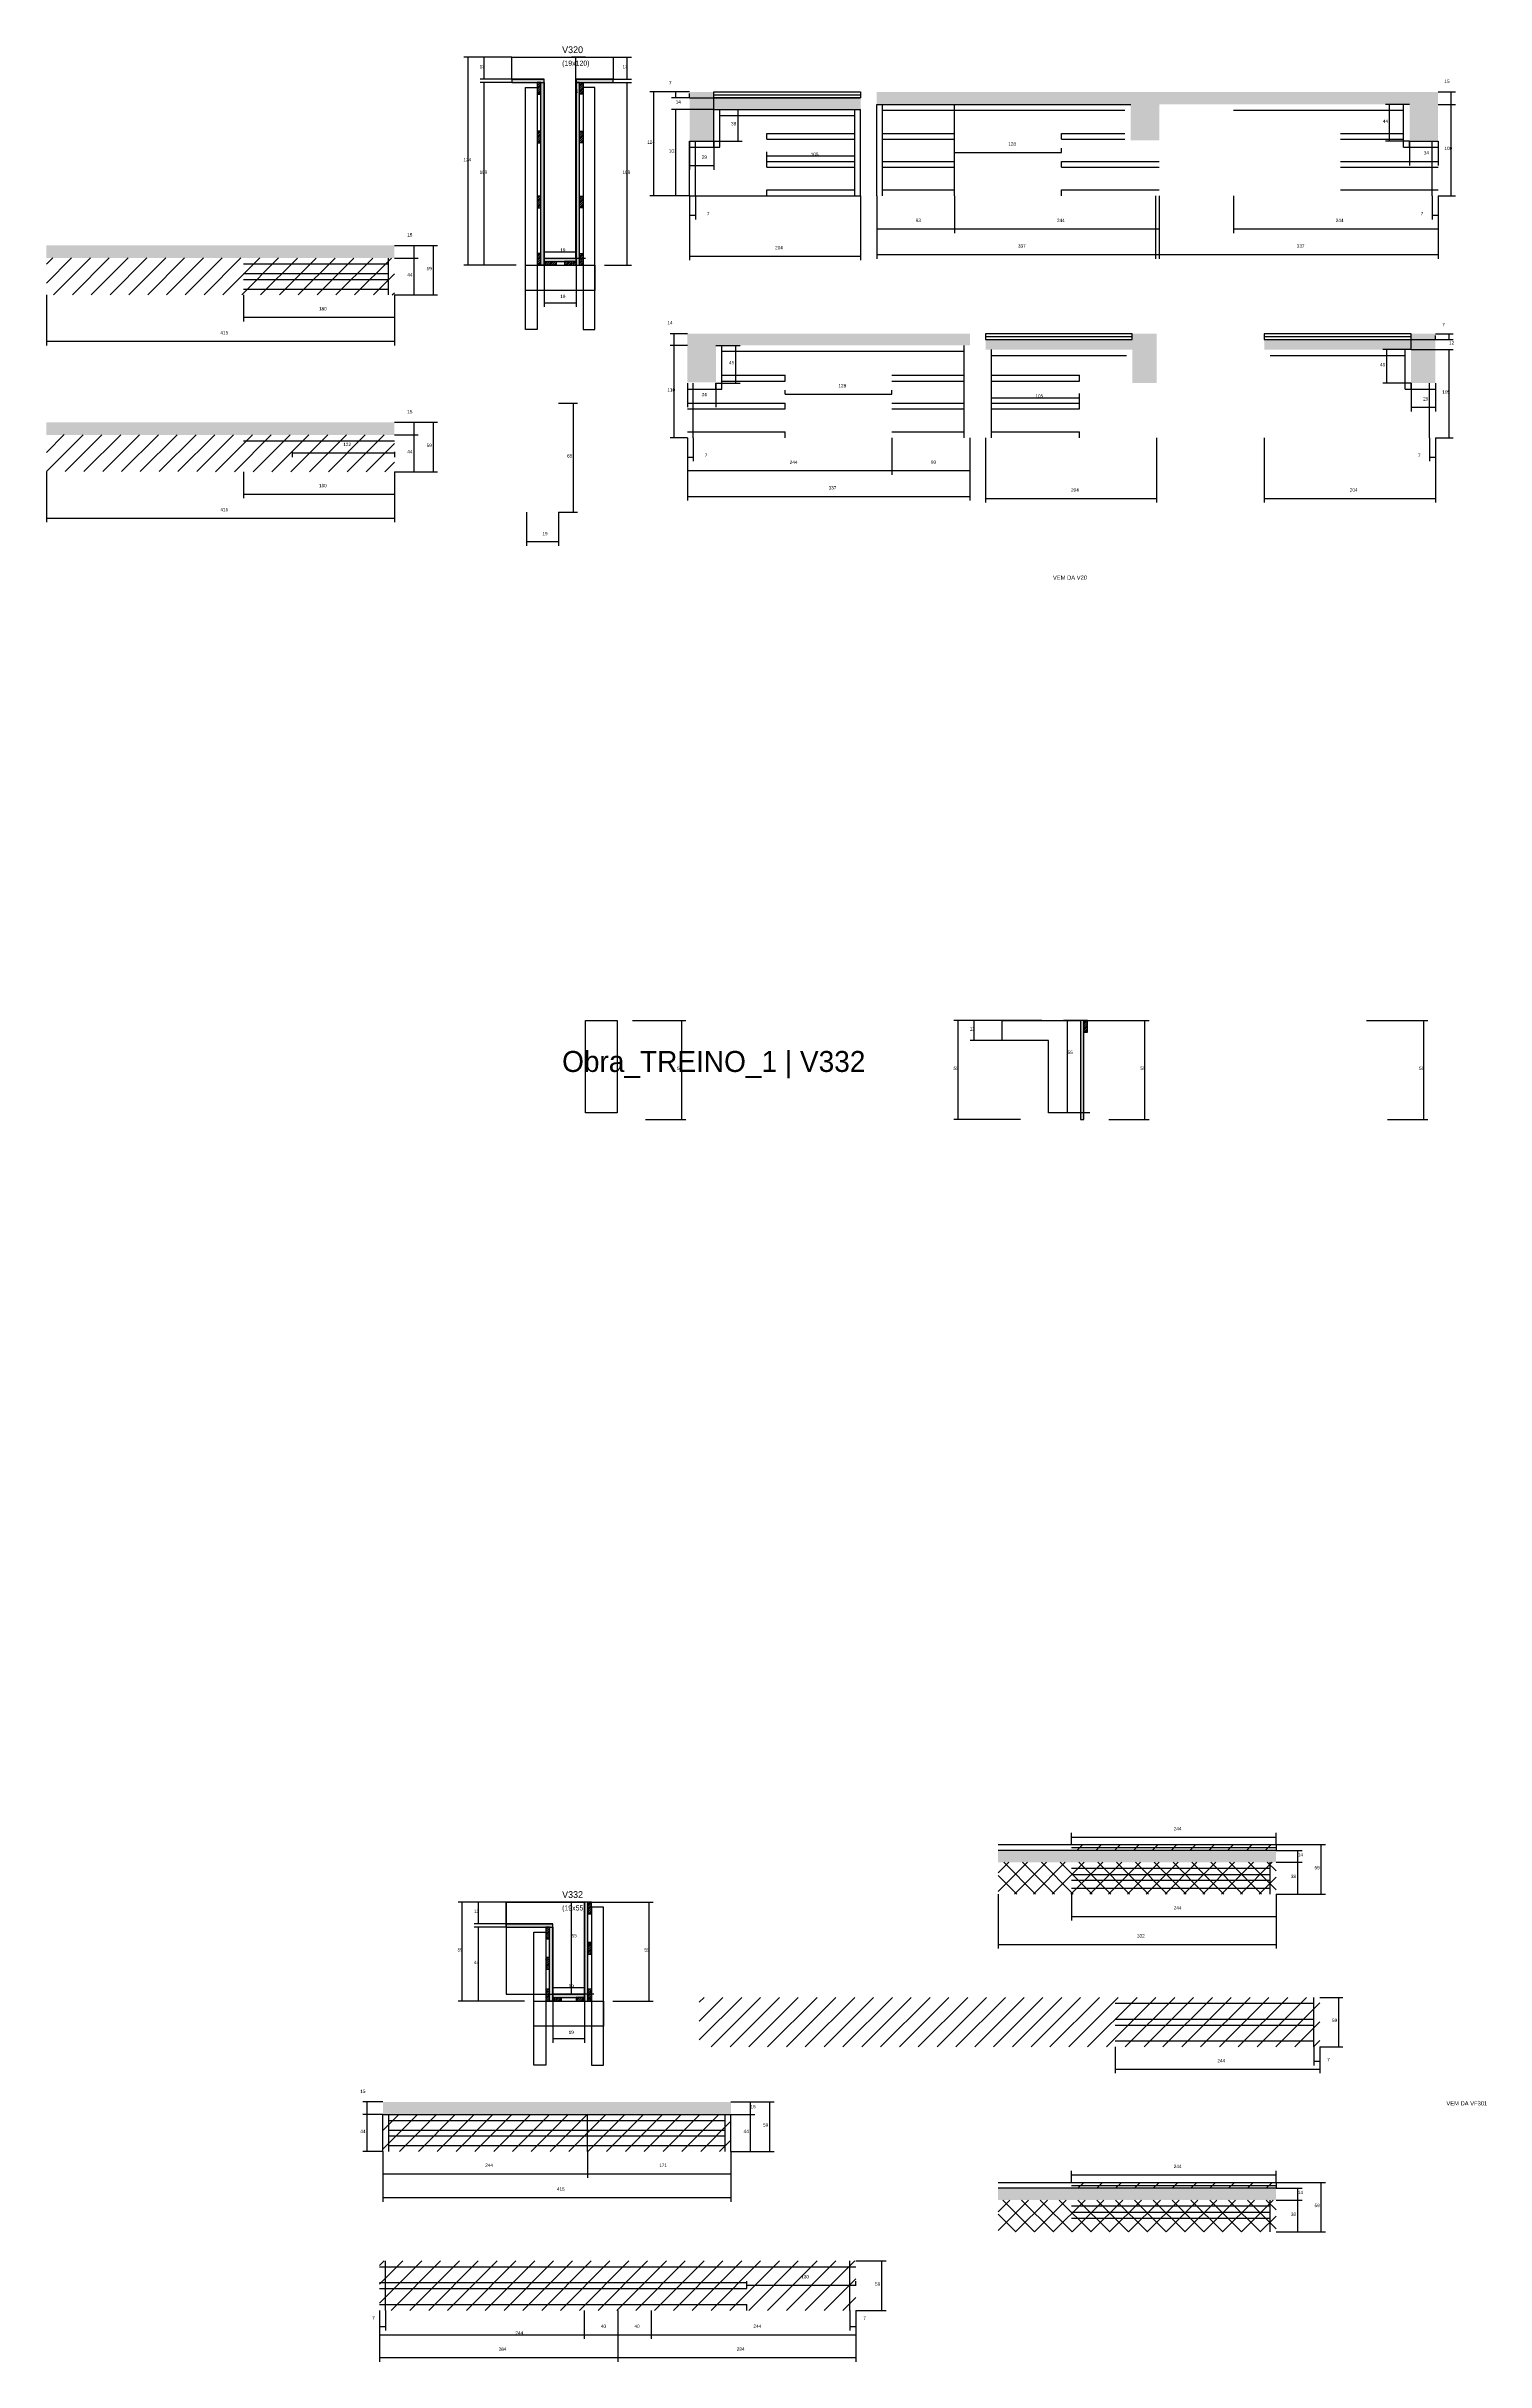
# Model space of a CAD drawing. Header units: metres. Extents: x -65046 to 21926, y -45195 to 1016.
# Drawn here: x 13785 to 15502, y -4948 to -2187 of the extents above; entities that cross this region are included whole.
import ezdxf

# ---------------------------------------------------------------- set-up
doc = ezdxf.new("R2010")
doc.units = ezdxf.units.M
for name, color, linetype in [('CONCRETO', 251, 'Continuous'), ('COTA', 241, 'Continuous'), ('Hachura', 253, 'Continuous'), ('LABEL_ID', 3, 'Continuous'), ('Madeira', 126, 'Continuous'), ('Painéis', 200, 'Continuous'), ('REAPROVEITAMENTO', 251, 'Continuous'), ('SARR_2.2x7', 40, 'Continuous'), ('SARR_3.5x7', 81, 'Continuous'), ('Texto Seção', 7, 'Continuous')]:
    doc.layers.add(name, color=color, linetype=linetype)

msp = doc.modelspace()

# ---------------------------------------------------------------- hatches: boundary and pattern name
at = {"layer": 'COTA'}
h = msp.add_hatch(dxfattribs=at)
h.set_pattern_fill('AR-CONC', scale=0.03)
h.paths.add_polyline_path([(14581, -2300.2), (14581, -2262.2), (14581, -2262.2), (14755.9, -2262.2), (14755.9, -2262.2), (14755.9, -2248.2), (14755.9, -2248.2), (14581, -2248.2), (14581, -2248.2), (14581, -2241.2), (14581, -2241.2), (14552, -2241.2), (14552, -2241.2), (14552, -2300.2), (14552, -2300.2), (14581, -2300.2)])
h = msp.add_hatch(dxfattribs=at)
h.set_pattern_fill('AR-CONC', scale=0.03)
h.paths.add_polyline_path([(14775.2, -2256.2), (15078.2, -2256.2), (15078.2, -2256.2), (15078.2, -2299.2), (15078.2, -2299.2), (15112.2, -2299.2), (15112.2, -2299.2), (15112.1, -2241.2), (15112.1, -2241.2), (14775.2, -2241.2), (14775.2, -2241.2), (14775.2, -2256.2)])
h = msp.add_hatch(dxfattribs=at)
h.set_pattern_fill('AR-CONC', scale=0.03)
h.paths.add_polyline_path([(15107.7, -2256.2), (15410.7, -2256.2), (15410.7, -2256.2), (15410.7, -2299.2), (15410.7, -2299.2), (15444.7, -2299.2), (15444.7, -2299.2), (15444.6, -2241.2), (15444.6, -2241.2), (15107.7, -2241.2), (15107.7, -2241.2), (15107.7, -2256.2)])
h = msp.add_hatch(dxfattribs=at)
h.set_pattern_fill('AR-CONC', scale=0.03)
h.paths.add_polyline_path([(14200, -2439.4), (14200, -2424.4), (14200, -2424.4), (13784.8, -2424.4), (13784.8, -2424.4), (13785, -2439.4), (13785, -2439.4), (14200, -2439.4)])
h = msp.add_hatch(dxfattribs=at)
h.set_pattern_fill('AR-CONC', scale=0.03)
h.paths.add_polyline_path([(14886.4, -2543.6), (14583.4, -2543.6), (14583.4, -2543.6), (14583.4, -2587.6), (14583.4, -2587.6), (14549.4, -2587.6), (14549.4, -2587.6), (14549.5, -2529.6), (14549.5, -2529.6), (14886.4, -2529.6), (14886.4, -2529.6), (14886.4, -2543.6)])
h = msp.add_hatch(dxfattribs=at)
h.set_pattern_fill('AR-CONC', scale=0.03)
h.paths.add_polyline_path([(15080, -2588.6), (15080, -2548.6), (15080, -2548.6), (14905, -2548.6), (14905, -2548.6), (14905, -2536.6), (14905, -2536.6), (15080, -2536.6), (15080, -2536.6), (15080, -2529.6), (15080, -2529.6), (15109, -2529.6), (15109, -2529.6), (15109, -2588.6), (15109, -2588.6), (15080, -2588.6)])
h = msp.add_hatch(dxfattribs=at)
h.set_pattern_fill('AR-CONC', scale=0.03)
h.paths.add_polyline_path([(15412.5, -2588.6), (15412.5, -2548.6), (15412.5, -2548.6), (15237.5, -2548.6), (15237.5, -2548.6), (15237.5, -2536.6), (15237.5, -2536.6), (15412.5, -2536.6), (15412.5, -2536.6), (15412.5, -2529.6), (15412.5, -2529.6), (15441.5, -2529.6), (15441.5, -2529.6), (15441.5, -2588.6), (15441.5, -2588.6), (15412.5, -2588.6)])
h = msp.add_hatch(dxfattribs=at)
h.set_pattern_fill('AR-CONC', scale=0.03)
h.paths.add_polyline_path([(14200, -2650.3), (14200, -2635.3), (14200, -2635.3), (13784.8, -2635.3), (13784.8, -2635.3), (13785, -2650.3), (13785, -2650.3), (14200, -2650.3)])
h = msp.add_hatch(dxfattribs=at)
h.set_pattern_fill('AR-CONC', scale=0.03)
h.paths.add_polyline_path([(14920, -4352.4), (14920, -4338.4), (14920, -4338.4), (15251.5, -4338.4), (15251.5, -4338.4), (15251.5, -4352.4), (15251.5, -4352.4), (14920, -4352.4)])
h = msp.add_hatch(dxfattribs=at)
h.set_pattern_fill('AR-CONC', scale=0.03)
h.paths.add_polyline_path([(14601.3, -4638.3), (14186.2, -4638.3), (14186.2, -4638.3), (14186.4, -4653.3), (14186.4, -4653.3), (14601.3, -4653.3), (14601.3, -4653.3), (14601.3, -4638.3)])
h = msp.add_hatch(dxfattribs=at)
h.set_pattern_fill('AR-CONC', scale=0.03)
h.paths.add_polyline_path([(14920, -4755.3), (14920, -4741.3), (14920, -4741.3), (15251.5, -4741.3), (15251.5, -4741.3), (15251.5, -4755.3), (15251.5, -4755.3), (14920, -4755.3)])
at = {"layer": 'Hachura'}
h = msp.add_hatch(color=8, dxfattribs=at)
h.dxf.hatch_style = 1
h.paths.add_polyline_path([(14378.8, -2230), (14378.8, -2226), (14378.8, -2226), (14340.2, -2226), (14340.2, -2226), (14340.2, -2230), (14340.2, -2230), (14378.8, -2230)])
h = msp.add_hatch(dxfattribs=at)
h.set_pattern_fill('ANSI31', scale=0.5)
h.paths.add_polyline_path([(14370.4, -2244), (14374.8, -2244), (14374.8, -2244), (14374.8, -2230), (14374.8, -2230), (14370.4, -2230), (14370.4, -2230), (14370.4, -2244)])
h = msp.add_hatch(color=8, dxfattribs=at)
h.dxf.hatch_style = 1
h.paths.add_polyline_path([(14374.8, -2230), (14378.8, -2230), (14378.8, -2230), (14378.8, -2448), (14378.8, -2448), (14374.8, -2448), (14374.8, -2448), (14374.8, -2230)])
h = msp.add_hatch(color=8, dxfattribs=at)
h.dxf.hatch_style = 1
h.paths.add_polyline_path([(14460.8, -2230), (14460.8, -2226), (14460.8, -2226), (14416.8, -2226), (14416.8, -2226), (14416.8, -2230), (14416.8, -2230), (14460.8, -2230)])
h = msp.add_hatch(color=8, dxfattribs=at)
h.dxf.hatch_style = 1
h.paths.add_polyline_path([(14420.8, -2228), (14416.8, -2228), (14416.8, -2228), (14416.8, -2448), (14416.8, -2448), (14420.8, -2448), (14420.8, -2448), (14420.8, -2228)])
h = msp.add_hatch(dxfattribs=at)
h.set_pattern_fill('ANSI31', scale=0.5)
h.paths.add_polyline_path([(14425.2, -2244), (14420.8, -2244), (14420.8, -2244), (14420.8, -2230), (14420.8, -2230), (14425.2, -2230), (14425.2, -2230), (14425.2, -2244)])
h = msp.add_hatch(dxfattribs=at)
h.set_pattern_fill('ANSI31', scale=0.5)
h.paths.add_polyline_path([(14370.4, -2302), (14374.8, -2302), (14374.8, -2302), (14374.8, -2288), (14374.8, -2288), (14370.4, -2288), (14370.4, -2288), (14370.4, -2302)])
h = msp.add_hatch(dxfattribs=at)
h.set_pattern_fill('ANSI31', scale=0.5)
h.paths.add_polyline_path([(14425.2, -2302), (14420.8, -2302), (14420.8, -2302), (14420.8, -2288), (14420.8, -2288), (14425.2, -2288), (14425.2, -2288), (14425.2, -2302)])
h = msp.add_hatch(dxfattribs=at)
h.set_pattern_fill('ANSI31', scale=0.5)
h.paths.add_polyline_path([(14370.4, -2379.7), (14374.8, -2379.7), (14374.8, -2379.7), (14374.8, -2365.7), (14374.8, -2365.7), (14370.4, -2365.7), (14370.4, -2365.7), (14370.4, -2379.7)])
h = msp.add_hatch(dxfattribs=at)
h.set_pattern_fill('ANSI31', scale=0.5)
h.paths.add_polyline_path([(14425.2, -2379.7), (14420.8, -2379.7), (14420.8, -2379.7), (14420.8, -2365.7), (14420.8, -2365.7), (14425.2, -2365.7), (14425.2, -2365.7), (14425.2, -2379.7)])
h = msp.add_hatch(dxfattribs=at)
h.set_pattern_fill('ANSI31', scale=0.5)
h.paths.add_polyline_path([(14370.4, -2448), (14374.8, -2448), (14374.8, -2448), (14374.8, -2434), (14374.8, -2434), (14370.4, -2434), (14370.4, -2434), (14370.4, -2448)])
h = msp.add_hatch(color=8, dxfattribs=at)
h.dxf.hatch_style = 1
h.paths.add_polyline_path([(14416.8, -2443.6), (14416.8, -2440), (14416.8, -2440), (14378.8, -2440), (14378.8, -2440), (14378.8, -2443.6), (14378.8, -2443.6), (14416.8, -2443.6)])
h = msp.add_hatch(dxfattribs=at)
h.set_pattern_fill('ANSI31', scale=0.5)
h.paths.add_polyline_path([(14378.8, -2448), (14378.8, -2443.6), (14378.8, -2443.6), (14392.8, -2443.6), (14392.8, -2443.6), (14392.8, -2448), (14392.8, -2448), (14378.8, -2448)])
h = msp.add_hatch(dxfattribs=at)
h.set_pattern_fill('ANSI31', scale=0.5)
h.paths.add_polyline_path([(14416.8, -2448), (14416.8, -2443.6), (14416.8, -2443.6), (14402.8, -2443.6), (14402.8, -2443.6), (14402.8, -2448), (14402.8, -2448), (14416.8, -2448)])
h = msp.add_hatch(dxfattribs=at)
h.set_pattern_fill('ANSI31', scale=0.5)
h.paths.add_polyline_path([(14425.2, -2448), (14420.8, -2448), (14420.8, -2448), (14420.8, -2434), (14420.8, -2434), (14425.2, -2434), (14425.2, -2434), (14425.2, -2448)])
h = msp.add_hatch(color=8, dxfattribs=at)
h.dxf.hatch_style = 1
h.paths.add_polyline_path([(15022.3, -3348.6), (15018.3, -3348.6), (15018.3, -3348.6), (15018.3, -3466.6), (15018.3, -3466.6), (15022.3, -3466.6), (15022.3, -3466.6), (15022.3, -3348.6)])
h = msp.add_hatch(dxfattribs=at)
h.set_pattern_fill('ANSI31', scale=0.5)
h.paths.add_polyline_path([(15022.3, -3362.6), (15026.7, -3362.6), (15026.7, -3362.6), (15026.7, -3348.6), (15026.7, -3348.6), (15022.3, -3348.6), (15022.3, -3348.6), (15022.3, -3362.6)])
h = msp.add_hatch(color=8, dxfattribs=at)
h.dxf.hatch_style = 1
h.paths.add_polyline_path([(14430.8, -4400), (14426.8, -4400), (14426.8, -4400), (14426.8, -4518), (14426.8, -4518), (14430.8, -4518), (14430.8, -4518), (14430.8, -4400)])
h = msp.add_hatch(dxfattribs=at)
h.set_pattern_fill('ANSI31', scale=0.5)
h.paths.add_polyline_path([(14430.8, -4414), (14435.2, -4414), (14435.2, -4414), (14435.2, -4400), (14435.2, -4400), (14430.8, -4400), (14430.8, -4400), (14430.8, -4414)])
h = msp.add_hatch(color=8, dxfattribs=at)
h.dxf.hatch_style = 1
h.paths.add_polyline_path([(14388.8, -4430), (14388.8, -4426), (14388.8, -4426), (14333.2, -4426), (14333.2, -4426), (14333.2, -4430), (14333.2, -4430), (14388.8, -4430)])
h = msp.add_hatch(dxfattribs=at)
h.set_pattern_fill('ANSI31', scale=0.5)
h.paths.add_polyline_path([(14380.4, -4444), (14384.8, -4444), (14384.8, -4444), (14384.8, -4430), (14384.8, -4430), (14380.4, -4430), (14380.4, -4430), (14380.4, -4444)])
h = msp.add_hatch(color=8, dxfattribs=at)
h.dxf.hatch_style = 1
h.paths.add_polyline_path([(14388.8, -4428), (14384.8, -4428), (14384.8, -4428), (14384.8, -4518), (14384.8, -4518), (14388.8, -4518), (14388.8, -4518), (14388.8, -4428)])
h = msp.add_hatch(dxfattribs=at)
h.set_pattern_fill('ANSI31', scale=0.5)
h.paths.add_polyline_path([(14380.4, -4480), (14384.8, -4480), (14384.8, -4480), (14384.8, -4466), (14384.8, -4466), (14380.4, -4466), (14380.4, -4466), (14380.4, -4480)])
h = msp.add_hatch(dxfattribs=at)
h.set_pattern_fill('ANSI31', scale=0.5)
h.paths.add_polyline_path([(14430.8, -4462.1), (14435.2, -4462.1), (14435.2, -4462.1), (14435.2, -4448.1), (14435.2, -4448.1), (14430.8, -4448.1), (14430.8, -4448.1), (14430.8, -4462.1)])
h = msp.add_hatch(dxfattribs=at)
h.set_pattern_fill('ANSI31', scale=0.5)
h.paths.add_polyline_path([(14380.4, -4518), (14384.8, -4518), (14384.8, -4518), (14384.8, -4504), (14384.8, -4504), (14380.4, -4504), (14380.4, -4504), (14380.4, -4518)])
h = msp.add_hatch(color=8, dxfattribs=at)
h.dxf.hatch_style = 1
h.paths.add_polyline_path([(14426.8, -4513.6), (14426.8, -4510), (14426.8, -4510), (14388.8, -4510), (14388.8, -4510), (14388.8, -4513.6), (14388.8, -4513.6), (14426.8, -4513.6)])
h = msp.add_hatch(dxfattribs=at)
h.set_pattern_fill('ANSI31', scale=0.5)
h.paths.add_polyline_path([(14388.8, -4518), (14388.8, -4513.6), (14388.8, -4513.6), (14398.8, -4513.6), (14398.8, -4513.6), (14398.8, -4518), (14398.8, -4518), (14388.8, -4518)])
h = msp.add_hatch(dxfattribs=at)
h.set_pattern_fill('ANSI31', scale=0.5)
h.paths.add_polyline_path([(14426.8, -4518), (14426.8, -4513.6), (14426.8, -4513.6), (14416.8, -4513.6), (14416.8, -4513.6), (14416.8, -4518), (14416.8, -4518), (14426.8, -4518)])
h = msp.add_hatch(dxfattribs=at)
h.set_pattern_fill('ANSI31', scale=0.5)
h.paths.add_polyline_path([(14430.8, -4518), (14435.2, -4518), (14435.2, -4518), (14435.2, -4504), (14435.2, -4504), (14430.8, -4504), (14430.8, -4504), (14430.8, -4518)])
at = {"layer": 'REAPROVEITAMENTO'}
h = msp.add_hatch(dxfattribs=at)
h.set_pattern_fill('ANSI31', scale=5)
h.paths.add_polyline_path([(14200, -2483.4), (14200, -2439.4), (14200, -2439.4), (13785, -2439.2), (13785, -2439.2), (13785, -2483.2), (13785, -2483.2), (14200, -2483.4)])
h = msp.add_hatch(dxfattribs=at)
h.set_pattern_fill('ANSI31', scale=5)
h.paths.add_polyline_path([(14200, -2694.3), (14200, -2650.3), (14200, -2650.3), (13785, -2650), (13785, -2650), (13785, -2694), (13785, -2694), (14200, -2694.3)])
h = msp.add_hatch(dxfattribs=at)
h.set_pattern_fill('ANSI31', scale=5)
h.paths.add_polyline_path([(15251.5, -4331.4), (15251.5, -4338.4), (15251.5, -4338.4), (15007.5, -4338.4), (15007.5, -4338.4), (15007.5, -4331.4), (15007.5, -4331.4), (15251.5, -4331.4)])
h = msp.add_hatch(dxfattribs=at)
h.set_pattern_fill('ANSI37', scale=5)
h.paths.add_polyline_path([(14920, -4390.4), (14920, -4352.4), (14920, -4352.4), (15251.5, -4352.4), (15251.5, -4352.4), (15251.5, -4390.4), (15251.5, -4390.4), (14920, -4390.4)])
h = msp.add_hatch(dxfattribs=at)
h.set_pattern_fill('ANSI31', scale=5)
h.paths.add_polyline_path([(15303.6, -4572.6), (15303.6, -4513.6), (15303.6, -4513.6), (14563.6, -4513.6), (14563.6, -4513.6), (14563.6, -4572.6), (14563.6, -4572.6), (15303.6, -4572.6)])
h = msp.add_hatch(dxfattribs=at)
h.set_pattern_fill('ANSI31', scale=5)
h.paths.add_polyline_path([(14601.3, -4697.3), (14601.3, -4653.3), (14601.3, -4653.3), (14186.3, -4653.3), (14186.3, -4653.3), (14186.3, -4697.3), (14186.3, -4697.3), (14601.3, -4697.3)])
h = msp.add_hatch(dxfattribs=at)
h.set_pattern_fill('ANSI31', scale=5)
h.paths.add_polyline_path([(15251.5, -4734.3), (15251.5, -4741.3), (15251.5, -4741.3), (15007.5, -4741.3), (15007.5, -4741.3), (15007.5, -4734.3), (15007.5, -4734.3), (15251.5, -4734.3)])
h = msp.add_hatch(dxfattribs=at)
h.set_pattern_fill('ANSI37', scale=5)
h.paths.add_polyline_path([(14920, -4793.3), (14920, -4755.3), (14920, -4755.3), (15251.5, -4755.3), (15251.5, -4755.3), (15251.5, -4793.3), (15251.5, -4793.3), (14920, -4793.3)])
h = msp.add_hatch(dxfattribs=at)
h.set_pattern_fill('ANSI31', scale=5)
h.paths.add_polyline_path([(14750.3, -4887), (14750.3, -4828), (14750.3, -4828), (14182.3, -4828), (14182.3, -4828), (14182.3, -4887), (14182.3, -4887), (14750.3, -4887)])

# ---------------------------------------------------------------- linework, layer by layer
at = {"layer": 'CONCRETO'}
for points in [[(14340.2, -2226), (14340.2, -2200), (14460.8, -2200), (14460.8, -2226), (14416.8, -2226), (14416.8, -2440), (14378.8, -2440), (14378.8, -2226)], [(14427.8, -3348.6), (14427.8, -3348.6), (14465.8, -3348.6), (14465.8, -3376.6), (14465.8, -3376.6), (14465.8, -3458.6), (14427.8, -3458.6), (14427.8, -3348.6)], [(14924.7, -3372.6), (14924.7, -3348.6), (14980.3, -3348.6), (14980.3, -3348.6), (15018.3, -3348.6), (15018.3, -3458.6), (14980.3, -3458.6), (14980.3, -3372.6)], [(14333.2, -4426), (14333.2, -4400), (14388.8, -4400), (14388.8, -4400), (14426.8, -4400), (14426.8, -4510), (14388.8, -4510), (14388.8, -4426)], [(14333.2, -4510), (14426.8, -4510), (14426.8, -4400), (14333.2, -4400)]]:
    msp.add_lwpolyline(points, close=True, dxfattribs=at)
at = {"layer": 'COTA'}
for p, q in [((14340.2, -2200), (14282.8, -2200)), ((14287.8, -2448), (14287.8, -2200)), ((14340.2, -2200), (14302.1, -2200)), ((14307.1, -2226), (14307.1, -2200)), ((14427.8, -2200), (14411.3, -2200)), ((14416.3, -2440), (14416.3, -2200)), ((14460.8, -2200), (14482.6, -2200)), ((14477.6, -2226), (14477.6, -2200)), ((14340.2, -2226), (14302.1, -2226)), ((14340.2, -2230), (14302.1, -2230)), ((14307.1, -2448), (14307.1, -2230)), ((14460.8, -2226), (14482.6, -2226)), ((14460.8, -2230), (14482.6, -2230)), ((14477.6, -2448), (14477.6, -2230)), ((14552, -2241.2), (14530.5, -2241.2)), ((14552, -2248.2), (14530.5, -2248.2)), ((14581, -2262.2), (14530.5, -2262.2)), ((14535.5, -2248.2), (14535.5, -2241.2)), ((14535.5, -2365.2), (14535.5, -2262.2)), ((14552, -2248.2), (14552, -2243.2)), ((14552, -2248.2), (14581, -2248.2)), ((14581, -2262.2), (14581, -2243.2)), ((15444.7, -2241.2), (15465.5, -2241.2)), ((15444.7, -2256.2), (15465.5, -2256.2)), ((15444.7, -2256.2), (15465.5, -2256.2)), ((15460.5, -2256.2), (15460.5, -2241.2)), ((15460.5, -2365.2), (15460.5, -2256.2)), ((14552, -2365.2), (14530.5, -2365.2)), ((14552, -2365.2), (14552, -2442.1)), ((14552, -2365.2), (14552, -2393.4)), ((14559, -2365.2), (14559, -2393.4)), ((14755.9, -2365.2), (14755.9, -2442.1)), ((14775.2, -2365.2), (14775.2, -2409.6)), ((14775.2, -2365.2), (14775.2, -2440.3)), ((14868.2, -2365.2), (14868.2, -2409.6)), ((14868.2, -2365.2), (14868.2, -2409.6)), ((15107.7, -2365.2), (15107.7, -2440.3)), ((15112.2, -2365.2), (15112.2, -2409.6)), ((15112.2, -2365.2), (15112.2, -2440.3)), ((15200.7, -2365.2), (15200.7, -2409.6)), ((15437.7, -2365.2), (15437.7, -2393.4)), ((15444.7, -2365.2), (15444.7, -2409.6)), ((15444.7, -2365.2), (15444.7, -2440.3)), ((15444.7, -2365.2), (15465.5, -2365.2)), ((15444.7, -2365.2), (15444.7, -2393.4)), ((14552, -2388.4), (14559, -2388.4)), ((15437.7, -2388.4), (15444.7, -2388.4)), ((14200, -2424.4), (14228.4, -2424.4)), ((14200, -2424.4), (14251.5, -2424.4)), ((14223.4, -2439.4), (14223.4, -2424.4)), ((14246.5, -2483.4), (14246.5, -2424.4)), ((14378.8, -2448), (14378.8, -2427)), ((14416.8, -2448), (14416.8, -2427)), ((14775.2, -2404.6), (14868.2, -2404.6)), ((14868.2, -2404.6), (15112.2, -2404.6)), ((15200.7, -2404.6), (15444.7, -2404.6)), ((14200, -2439.4), (14228.4, -2439.4)), ((14200, -2439.4), (14228.4, -2439.4)), ((14223.4, -2483.4), (14223.4, -2439.4)), ((14345.2, -2448), (14282.8, -2448)), ((14345.2, -2448), (14302.1, -2448)), ((14378.8, -2432), (14416.8, -2432)), ((14378.8, -2448), (14378.8, -2497.7)), ((14427.8, -2440), (14411.3, -2440)), ((14416.8, -2448), (14416.8, -2497.7)), ((14450.4, -2448), (14482.6, -2448)), ((14552, -2437.1), (14755.9, -2437.1)), ((14775.2, -2435.3), (15112.2, -2435.3)), ((15107.7, -2435.3), (15444.7, -2435.3)), ((13785, -2483.4), (13785, -2543.5)), ((14020, -2483.4), (14020, -2515)), ((14200, -2483.4), (14200, -2515)), ((14200, -2483.4), (14200, -2543.5)), ((14200, -2483.4), (14228.4, -2483.4)), ((14200, -2483.4), (14251.5, -2483.4)), ((14020, -2510), (14200, -2510)), ((14378.8, -2492.7), (14416.8, -2492.7)), ((13785, -2538.5), (14200, -2538.5)), ((14549.4, -2529.6), (14528.7, -2529.6)), ((14533.7, -2543.6), (14533.7, -2529.6)), ((15412.5, -2548.6), (15412.5, -2531.6)), ((15412.5, -2536.6), (15441.5, -2536.6)), ((15441.5, -2529.6), (15462.9, -2529.6)), ((15441.5, -2536.6), (15441.5, -2531.6)), ((15441.5, -2536.6), (15462.9, -2536.6)), ((15457.9, -2536.6), (15457.9, -2529.6)), ((14549.4, -2543.6), (14528.7, -2543.6)), ((14549.4, -2543.6), (14528.7, -2543.6)), ((14533.7, -2653.6), (14533.7, -2543.6)), ((15412.5, -2548.6), (15462.9, -2548.6)), ((15457.9, -2653.6), (15457.9, -2548.6)), ((14395.5, -2612.3), (14418.5, -2612.3)), ((14413.5, -2742.3), (14413.5, -2612.3)), ((14200, -2635.3), (14228.4, -2635.3)), ((14200, -2635.3), (14251.5, -2635.3)), ((14200, -2650.3), (14228.4, -2650.3)), ((14200, -2650.3), (14228.4, -2650.3)), ((14223.4, -2650.3), (14223.4, -2635.3)), ((14223.4, -2694.3), (14223.4, -2650.3)), ((14246.5, -2694.3), (14246.5, -2635.3)), ((14078, -2670.6), (14078, -2676.8)), ((14078, -2671.8), (14200, -2671.8)), ((14200, -2670.6), (14200, -2676.8)), ((14549.4, -2653.6), (14528.7, -2653.6)), ((14549.4, -2653.6), (14549.4, -2697.9)), ((14549.4, -2653.6), (14549.4, -2728.6)), ((14549.4, -2653.6), (14549.4, -2681.8)), ((14549.4, -2676.8), (14556.4, -2676.8)), ((14556.4, -2653.6), (14556.4, -2681.8)), ((14793.4, -2653.6), (14793.4, -2697.9)), ((14793.4, -2653.6), (14793.4, -2697.9)), ((14886.4, -2653.6), (14886.4, -2697.9)), ((14886.4, -2653.6), (14886.4, -2728.6)), ((14905, -2653.6), (14905, -2731)), ((15109, -2653.6), (15109, -2731)), ((15237.5, -2653.6), (15237.5, -2731)), ((15434.5, -2653.6), (15434.5, -2681.8)), ((15434.5, -2676.8), (15441.5, -2676.8)), ((15441.5, -2653.6), (15441.5, -2731)), ((15441.5, -2653.6), (15462.9, -2653.6)), ((15441.5, -2653.6), (15441.5, -2681.8)), ((13785, -2694.3), (13785, -2754.4)), ((14020, -2694.3), (14020, -2725.8)), ((14200, -2694.3), (14200, -2725.8)), ((14200, -2694.3), (14200, -2754.4)), ((14200, -2694.3), (14228.4, -2694.3)), ((14200, -2694.3), (14251.5, -2694.3)), ((14549.4, -2692.9), (14793.4, -2692.9)), ((14793.4, -2692.9), (14886.4, -2692.9)), ((14020, -2720.8), (14200, -2720.8)), ((14549.4, -2723.6), (14886.4, -2723.6)), ((14905, -2726), (15109, -2726)), ((15237.5, -2726), (15441.5, -2726)), ((13785, -2749.4), (14200, -2749.4)), ((14357.5, -2742.3), (14357.5, -2782.5)), ((14395.5, -2742.3), (14395.5, -2782.5)), ((14395.5, -2742.3), (14418.5, -2742.3)), ((14357.5, -2777.5), (14395.5, -2777.5)), ((14483.8, -3348.6), (14547.7, -3348.6)), ((14542.7, -3466.6), (14542.7, -3348.6)), ((14972.3, -3348.6), (14867.3, -3348.6)), ((14872.3, -3466.6), (14872.3, -3348.6)), ((14924.7, -3348.6), (14886.6, -3348.6)), ((14891.6, -3372.6), (14891.6, -3348.6)), ((15018.3, -3348.6), (14997.9, -3348.6)), ((15002.9, -3458.6), (15002.9, -3348.6)), ((15026.7, -3348.6), (15100.2, -3348.6)), ((15095.2, -3466.6), (15095.2, -3348.6)), ((15359.2, -3348.6), (15432.7, -3348.6)), ((15427.7, -3466.6), (15427.7, -3348.6)), ((14924.7, -3372.6), (14886.6, -3372.6)), ((14499.4, -3466.6), (14547.7, -3466.6)), ((14946.7, -3466.6), (14867.3, -3466.6)), ((15029.3, -3458.6), (14997.9, -3458.6)), ((15051.9, -3466.6), (15100.2, -3466.6)), ((15384.4, -3466.6), (15432.7, -3466.6)), ((15007.5, -4331.4), (15007.5, -4317.5)), ((15007.5, -4322.5), (15251.5, -4322.5)), ((15251.5, -4331.4), (15251.5, -4317.5)), ((14380.8, -4400), (14275.9, -4400)), ((14280.9, -4518), (14280.9, -4400)), ((14333.2, -4400), (14295.2, -4400)), ((14300.2, -4426), (14300.2, -4400)), ((14426.8, -4400), (14406.4, -4400)), ((14411.4, -4510), (14411.4, -4400)), ((14435.2, -4400), (14508.7, -4400)), ((14503.7, -4518), (14503.7, -4400)), ((14920, -4390.4), (14920, -4455.5)), ((15007.5, -4390.4), (15007.5, -4422)), ((15007.5, -4417), (15251.5, -4417)), ((15251.5, -4390.4), (15251.5, -4422)), ((15251.5, -4390.4), (15251.5, -4455.5)), ((14333.2, -4426), (14295.2, -4426)), ((14333.2, -4430), (14295.2, -4430)), ((14300.2, -4518), (14300.2, -4430)), ((14920, -4450.5), (15251.5, -4450.5)), ((14388.8, -4518), (14388.8, -4497)), ((14426.8, -4518), (14426.8, -4497)), ((14355.2, -4518), (14275.9, -4518)), ((14355.2, -4518), (14295.2, -4518)), ((14388.8, -4502), (14426.8, -4502)), ((14388.8, -4518), (14388.8, -4567.8)), ((14437.8, -4510), (14406.4, -4510)), ((14426.8, -4518), (14426.8, -4567.8)), ((14460.4, -4518), (14508.7, -4518)), ((15303.6, -4513.6), (15331.3, -4513.6)), ((15326.3, -4572.6), (15326.3, -4513.6)), ((14388.8, -4562.8), (14426.8, -4562.8)), ((15059.6, -4572.6), (15059.6, -4604.1)), ((15296.6, -4572.6), (15296.6, -4594.9)), ((15303.6, -4572.6), (15331.3, -4572.6)), ((15303.6, -4572.6), (15303.6, -4604.1)), ((15303.6, -4572.6), (15303.6, -4594.9)), ((15059.6, -4599.1), (15303.6, -4599.1)), ((15296.6, -4589.9), (15303.6, -4589.9)), ((14186.3, -4638.3), (14162.4, -4638.3)), ((14167.4, -4653.3), (14167.4, -4638.3)), ((14601.3, -4638.3), (14629.7, -4638.3)), ((14601.3, -4638.3), (14652.8, -4638.3)), ((14624.7, -4653.3), (14624.7, -4638.3)), ((14647.8, -4697.3), (14647.8, -4638.3)), ((14186.3, -4653.3), (14162.4, -4653.3)), ((14186.3, -4653.3), (14162.4, -4653.3)), ((14167.4, -4697.3), (14167.4, -4653.3)), ((14601.3, -4653.3), (14629.7, -4653.3)), ((14601.3, -4653.3), (14629.7, -4653.3)), ((14624.7, -4697.3), (14624.7, -4653.3)), ((14186.3, -4697.3), (14162.4, -4697.3)), ((14186.3, -4697.3), (14186.3, -4728.9)), ((14186.3, -4697.3), (14186.3, -4757.4)), ((14430.3, -4697.3), (14430.3, -4728.9)), ((14430.3, -4697.3), (14430.3, -4728.9)), ((14601.3, -4697.3), (14601.3, -4728.9)), ((14601.3, -4697.3), (14601.3, -4757.4)), ((14601.3, -4697.3), (14629.7, -4697.3)), ((14601.3, -4697.3), (14652.8, -4697.3)), ((15007.5, -4734.3), (15007.5, -4720.3)), ((15251.5, -4734.3), (15251.5, -4720.3)), ((14186.3, -4723.9), (14430.3, -4723.9)), ((14430.3, -4723.9), (14601.3, -4723.9)), ((15007.5, -4725.3), (15251.5, -4725.3)), ((14186.3, -4752.4), (14601.3, -4752.4)), ((14750.3, -4828), (14786.5, -4828)), ((14781.5, -4887), (14781.5, -4828)), ((14620.3, -4857.5), (14620.3, -4851.9)), ((14620.3, -4856.9), (14750.3, -4856.9)), ((14750.3, -4857.5), (14750.3, -4851.9)), ((14182.3, -4887), (14182.3, -4920.9)), ((14182.3, -4887), (14182.3, -4911)), ((14182.3, -4887), (14182.3, -4948.1)), ((14189.3, -4887), (14189.3, -4911)), ((14426.3, -4887), (14426.3, -4920.9)), ((14426.3, -4887), (14426.3, -4920.9)), ((14466.3, -4887), (14466.3, -4920.9)), ((14466.3, -4887), (14466.3, -4920.9)), ((14466.3, -4887), (14466.3, -4948.1)), ((14466.3, -4887), (14466.3, -4948.1)), ((14506.3, -4887), (14506.3, -4920.9)), ((14743.3, -4887), (14743.3, -4911)), ((14750.3, -4887), (14786.5, -4887)), ((14750.3, -4887), (14750.3, -4911)), ((14750.3, -4887), (14750.3, -4948.1)), ((14182.3, -4906), (14189.3, -4906)), ((14743.3, -4906), (14750.3, -4906)), ((14182.3, -4915.9), (14426.3, -4915.9)), ((14426.3, -4915.9), (14466.3, -4915.9)), ((14466.3, -4915.9), (14506.3, -4915.9)), ((14182.3, -4943.1), (14466.3, -4943.1)), ((14466.3, -4943.1), (14750.3, -4943.1))]:
    msp.add_line(p, q, dxfattribs=at)
at = {"layer": 'Madeira'}
for points in [[(14370.4, -2244), (14374.8, -2244), (14374.8, -2230), (14370.4, -2230)], [(14425.2, -2244), (14420.8, -2244), (14420.8, -2230), (14425.2, -2230)], [(14370.4, -2302), (14374.8, -2302), (14374.8, -2288), (14370.4, -2288)], [(14425.2, -2302), (14420.8, -2302), (14420.8, -2288), (14425.2, -2288)], [(14370.4, -2379.7), (14374.8, -2379.7), (14374.8, -2365.7), (14370.4, -2365.7)], [(14425.2, -2379.7), (14420.8, -2379.7), (14420.8, -2365.7), (14425.2, -2365.7)], [(14370.4, -2448), (14374.8, -2448), (14374.8, -2434), (14370.4, -2434)], [(14378.8, -2448), (14378.8, -2443.6), (14392.8, -2443.6), (14392.8, -2448)], [(14416.8, -2448), (14416.8, -2443.6), (14402.8, -2443.6), (14402.8, -2448)], [(14425.2, -2448), (14420.8, -2448), (14420.8, -2434), (14425.2, -2434)], [(15022.3, -3362.6), (15026.7, -3362.6), (15026.7, -3348.6), (15022.3, -3348.6)], [(14430.8, -4414), (14435.2, -4414), (14435.2, -4400), (14430.8, -4400)], [(14380.4, -4444), (14384.8, -4444), (14384.8, -4430), (14380.4, -4430)], [(14380.4, -4480), (14384.8, -4480), (14384.8, -4466), (14380.4, -4466)], [(14430.8, -4462.1), (14435.2, -4462.1), (14435.2, -4448.1), (14430.8, -4448.1)], [(14380.4, -4518), (14384.8, -4518), (14384.8, -4504), (14380.4, -4504)], [(14388.8, -4518), (14388.8, -4513.6), (14398.8, -4513.6), (14398.8, -4518)], [(14426.8, -4518), (14426.8, -4513.6), (14416.8, -4513.6), (14416.8, -4518)], [(14430.8, -4518), (14435.2, -4518), (14435.2, -4504), (14430.8, -4504)]]:
    msp.add_lwpolyline(points, close=True, dxfattribs=at)
at = {"layer": 'Painéis'}
for p, q in [((14340.2, -2226), (14378.8, -2226)), ((14416.8, -2226), (14460.8, -2226)), ((14552, -2241.2), (14504.6, -2241.2)), ((14509.6, -2365.2), (14509.6, -2241.2)), ((14581, -2241.2), (14755.9, -2241.2)), ((14581, -2248.2), (14581, -2241.2)), ((14581, -2248.2), (14755.9, -2248.2)), ((14581, -2262.2), (14755.9, -2262.2)), ((14581, -2300.2), (14581, -2262.2)), ((14581, -2262.2), (14614.8, -2262.2)), ((14609.8, -2300.2), (14609.8, -2262.2)), ((14755.9, -2365.2), (14755.9, -2262.2)), ((14775.2, -2256.2), (15078.2, -2256.2)), ((14775.2, -2365.2), (14775.2, -2256.2)), ((14868.2, -2365.2), (14868.2, -2256.2)), ((15410.7, -2256.2), (15381.9, -2256.2)), ((15386.9, -2300.2), (15386.9, -2256.2)), ((14552, -2300.2), (14581, -2300.2)), ((14552, -2365.2), (14552, -2300.2)), ((14552, -2300.2), (14552, -2334.1)), ((14581, -2300.2), (14614.8, -2300.2)), ((14581, -2300.2), (14581, -2334.1)), ((14644, -2324.1), (14644, -2312.6)), ((14644, -2317.6), (14749, -2317.6)), ((14749, -2324.1), (14749, -2312.6)), ((14868.2, -2313.5), (14868.2, -2308.5)), ((14868.2, -2313.5), (14995.7, -2313.5)), ((14995.7, -2313.5), (14995.7, -2308.5)), ((15410.7, -2300.2), (15381.9, -2300.2)), ((15410.7, -2300.2), (15444.7, -2300.2)), ((15410.7, -2300.2), (15410.7, -2329.1)), ((15444.7, -2300.2), (15444.7, -2329.1)), ((14552, -2329.1), (14581, -2329.1)), ((15410.7, -2324.1), (15444.7, -2324.1)), ((14552, -2365.2), (14504.6, -2365.2)), ((14552, -2365.2), (14755.9, -2365.2)), ((14583.4, -2543.6), (14612.2, -2543.6)), ((14607.2, -2588.6), (14607.2, -2543.6)), ((15412.5, -2548.6), (15378.7, -2548.6)), ((15383.7, -2588.6), (15383.7, -2548.6)), ((14549.4, -2588.6), (14549.4, -2617.4)), ((14583.4, -2588.6), (14612.2, -2588.6)), ((14583.4, -2588.6), (14583.4, -2617.4)), ((15412.5, -2588.6), (15378.7, -2588.6)), ((15412.5, -2588.6), (15412.5, -2622.4)), ((15441.5, -2588.6), (15441.5, -2622.4)), ((14549.4, -2612.4), (14583.4, -2612.4)), ((14665.9, -2601.9), (14665.9, -2596.9)), ((14665.9, -2601.9), (14793.4, -2601.9)), ((14793.4, -2601.9), (14793.4, -2596.9)), ((14912, -2612.4), (14912, -2600.9)), ((14912, -2605.9), (15017, -2605.9)), ((15017, -2612.4), (15017, -2600.9)), ((15412.5, -2617.4), (15441.5, -2617.4)), ((15251.5, -4331.4), (15310.5, -4331.4)), ((15305.5, -4390.4), (15305.5, -4331.4)), ((15251.5, -4338.4), (15282.5, -4338.4)), ((15251.5, -4352.4), (15282.5, -4352.4)), ((15251.5, -4352.4), (15282.5, -4352.4)), ((15277.5, -4352.4), (15277.5, -4338.4)), ((15277.5, -4390.4), (15277.5, -4352.4)), ((14426.8, -4518), (14426.8, -4400)), ((15251.5, -4390.4), (15282.5, -4390.4)), ((15251.5, -4390.4), (15310.5, -4390.4)), ((14333.2, -4426), (14388.8, -4426)), ((14333.2, -4430), (14333.2, -4426)), ((14388.8, -4430), (14388.8, -4426)), ((14388.8, -4518), (14388.8, -4430)), ((14388.8, -4510), (14426.8, -4510)), ((14388.8, -4513.6), (14388.8, -4510)), ((14426.8, -4513.6), (14426.8, -4510)), ((14186.3, -4653.3), (14601.3, -4653.3)), ((14186.3, -4697.3), (14186.3, -4653.3)), ((14430.3, -4697.3), (14430.3, -4653.3)), ((14601.3, -4697.3), (14601.3, -4653.3)), ((15251.5, -4734.3), (15310.5, -4734.3)), ((15251.5, -4741.3), (15282.5, -4741.3)), ((15277.5, -4755.3), (15277.5, -4741.3)), ((15305.5, -4793.3), (15305.5, -4734.3)), ((15251.5, -4755.3), (15282.5, -4755.3)), ((15251.5, -4755.3), (15282.5, -4755.3)), ((15277.5, -4793.3), (15277.5, -4755.3)), ((15251.5, -4793.3), (15282.5, -4793.3)), ((15251.5, -4793.3), (15310.5, -4793.3)), ((14506.3, -4887), (14506.3, -4920.9)), ((14750.3, -4887), (14750.3, -4920.9)), ((14506.3, -4915.9), (14750.3, -4915.9))]:
    msp.add_line(p, q, dxfattribs=at)
for points in [[(14378.8, -2230), (14378.8, -2226), (14340.2, -2226), (14340.2, -2230)], [(14374.8, -2230), (14378.8, -2230), (14378.8, -2448), (14374.8, -2448)], [(14460.8, -2230), (14460.8, -2226), (14416.8, -2226), (14416.8, -2230)], [(14420.8, -2230), (14416.8, -2230), (14416.8, -2448), (14420.8, -2448)], [(14755.9, -2248.2), (14581, -2248.2), (14581, -2241.2), (14755.9, -2241.2)], [(14416.8, -2443.6), (14416.8, -2440), (14378.8, -2440), (14378.8, -2443.6)], [(14905, -2536.6), (15080, -2536.6), (15080, -2529.6), (14905, -2529.6)], [(15237.5, -2536.6), (15412.5, -2536.6), (15412.5, -2529.6), (15237.5, -2529.6)], [(15022.3, -3348.6), (15018.3, -3348.6), (15018.3, -3466.6), (15022.3, -3466.6)], [(14430.8, -4400), (14426.8, -4400), (14426.8, -4518), (14430.8, -4518)], [(14388.8, -4430), (14388.8, -4426), (14333.2, -4426), (14333.2, -4430)], [(14384.8, -4430), (14388.8, -4430), (14388.8, -4518), (14384.8, -4518)], [(14426.8, -4513.6), (14426.8, -4510), (14388.8, -4510), (14388.8, -4513.6)]]:
    msp.add_lwpolyline(points, close=True, dxfattribs=at)
for points in [[(14920, -4331.4), (15251.5, -4331.4), (15251.5, -4338.4), (14920, -4338.4)], [(14920, -4734.3), (15251.5, -4734.3), (15251.5, -4741.3), (14920, -4741.3)]]:
    msp.add_lwpolyline(points, dxfattribs=at)
at = {"layer": 'SARR_2.2x7'}
for p, q in [((14581, -2244.7), (14755.9, -2244.7)), ((14588, -2307.2), (14588, -2262.2)), ((14749, -2365.2), (14749, -2262.2)), ((14782.2, -2365.2), (14782.2, -2256.2)), ((14782.2, -2263.2), (14868.2, -2263.2)), ((14868.2, -2263.2), (15071.2, -2263.2)), ((15200.7, -2263.2), (15403.7, -2263.2)), ((15403.7, -2307.2), (15403.7, -2256.2)), ((14588, -2269.2), (14749, -2269.2)), ((14644, -2290.8), (14749, -2290.8)), ((14644, -2297.8), (14644, -2290.8)), ((14782.2, -2290.8), (14868.2, -2290.8)), ((14995.7, -2290.8), (15071.2, -2290.8)), ((14995.7, -2297.8), (14995.7, -2290.8)), ((15328.2, -2290.8), (15403.7, -2290.8)), ((14552, -2307.2), (14581, -2307.2)), ((14559, -2365.2), (14559, -2300.2)), ((14581, -2307.2), (14581, -2300.2)), ((14581, -2307.2), (14588, -2307.2)), ((14644, -2297.8), (14749, -2297.8)), ((14782.2, -2297.8), (14868.2, -2297.8)), ((14995.7, -2297.8), (15071.2, -2297.8)), ((15328.2, -2297.8), (15403.7, -2297.8)), ((15403.7, -2307.2), (15410.7, -2307.2)), ((15410.7, -2307.2), (15410.7, -2300.2)), ((15410.7, -2307.2), (15444.7, -2307.2)), ((15437.7, -2365.2), (15437.7, -2300.2)), ((14644, -2324.1), (14749, -2324.1)), ((14644, -2331.1), (14644, -2324.1)), ((14644, -2331.1), (14749, -2331.1)), ((14782.2, -2324.1), (14868.2, -2324.1)), ((14782.2, -2331.1), (14868.2, -2331.1)), ((14995.7, -2324.1), (15112.2, -2324.1)), ((14995.7, -2331.1), (14995.7, -2324.1)), ((14995.7, -2331.1), (15112.2, -2331.1)), ((15328.2, -2324.1), (15444.7, -2324.1)), ((15328.2, -2331.1), (15444.7, -2331.1)), ((14644, -2358.2), (14749, -2358.2)), ((14644, -2365.2), (14644, -2358.2)), ((14782.2, -2358.2), (14868.2, -2358.2)), ((14995.7, -2358.2), (15112.2, -2358.2)), ((14995.7, -2365.2), (14995.7, -2358.2)), ((15328.2, -2358.2), (15444.7, -2358.2)), ((14020, -2446.4), (14193.1, -2446.4)), ((14193.1, -2483.4), (14193.1, -2439.4)), ((14020, -2457.9), (14193.1, -2457.9)), ((14020, -2464.9), (14193.1, -2464.9)), ((14020, -2476.4), (14193.1, -2476.4)), ((14905, -2533.1), (15080, -2533.1)), ((15237.5, -2533.1), (15412.5, -2533.1)), ((14590.4, -2595.6), (14590.4, -2543.6)), ((14590.4, -2550.6), (14793.4, -2550.6)), ((14793.4, -2550.6), (14879.4, -2550.6)), ((14879.4, -2653.6), (14879.4, -2543.6)), ((14912, -2653.6), (14912, -2548.6)), ((14912, -2555.6), (15073, -2555.6)), ((15244.5, -2555.6), (15405.5, -2555.6)), ((15405.5, -2595.6), (15405.5, -2548.6)), ((14556.4, -2653.6), (14556.4, -2588.6)), ((14583.4, -2595.6), (14583.4, -2588.6)), ((14590.4, -2579.1), (14665.9, -2579.1)), ((14590.4, -2586.1), (14665.9, -2586.1)), ((14665.9, -2586.1), (14665.9, -2579.1)), ((14793.4, -2579.1), (14879.4, -2579.1)), ((14793.4, -2586.1), (14879.4, -2586.1)), ((14912, -2579.1), (15017, -2579.1)), ((14912, -2586.1), (15017, -2586.1)), ((15017, -2586.1), (15017, -2579.1)), ((15412.5, -2595.6), (15412.5, -2588.6)), ((15434.5, -2653.6), (15434.5, -2588.6)), ((14549.4, -2595.6), (14583.4, -2595.6)), ((14549.4, -2612.4), (14665.9, -2612.4)), ((14549.4, -2619.4), (14665.9, -2619.4)), ((14583.4, -2595.6), (14590.4, -2595.6)), ((14665.9, -2619.4), (14665.9, -2612.4)), ((14793.4, -2612.4), (14879.4, -2612.4)), ((14793.4, -2619.4), (14879.4, -2619.4)), ((14912, -2612.4), (15017, -2612.4)), ((14912, -2619.4), (15017, -2619.4)), ((15017, -2619.4), (15017, -2612.4)), ((15405.5, -2595.6), (15412.5, -2595.6)), ((15412.5, -2595.6), (15441.5, -2595.6)), ((14549.4, -2646.6), (14665.9, -2646.6)), ((14665.9, -2653.6), (14665.9, -2646.6)), ((14793.4, -2646.6), (14879.4, -2646.6)), ((14912, -2646.6), (15017, -2646.6)), ((15017, -2653.6), (15017, -2646.6)), ((14020, -2657.3), (14200, -2657.3)), ((15007.5, -4334.9), (15251.5, -4334.9)), ((15007.5, -4359.4), (15244.5, -4359.4)), ((15244.5, -4390.4), (15244.5, -4352.4)), ((15007.5, -4366.9), (15244.5, -4366.9)), ((15007.5, -4373.9), (15244.5, -4373.9)), ((15007.5, -4383.4), (15244.5, -4383.4)), ((15059.6, -4520.6), (15296.6, -4520.6)), ((15296.6, -4572.6), (15296.6, -4513.6)), ((15059.6, -4539.6), (15296.6, -4539.6)), ((15059.6, -4546.6), (15296.6, -4546.6)), ((15059.6, -4565.6), (15296.6, -4565.6)), ((14193.3, -4697.3), (14193.3, -4653.3)), ((14193.3, -4660.3), (14430.3, -4660.3)), ((14430.3, -4660.3), (14594.4, -4660.3)), ((14594.4, -4697.3), (14594.4, -4653.3)), ((14193.3, -4671.8), (14430.3, -4671.8)), ((14193.3, -4678.8), (14430.3, -4678.8)), ((14193.3, -4690.3), (14430.3, -4690.3)), ((14430.3, -4671.8), (14594.4, -4671.8)), ((14430.3, -4678.8), (14594.4, -4678.8)), ((14430.3, -4690.3), (14594.4, -4690.3)), ((15007.5, -4737.8), (15251.5, -4737.8)), ((15007.5, -4762.3), (15244.5, -4762.3)), ((15007.5, -4769.8), (15244.5, -4769.8)), ((15007.5, -4776.8), (15244.5, -4776.8)), ((15244.5, -4793.3), (15244.5, -4755.3)), ((14189.3, -4887), (14189.3, -4828)), ((14743.3, -4887), (14743.3, -4828)), ((14182.3, -4835), (14466.3, -4835)), ((14182.3, -4853.7), (14466.3, -4853.7)), ((14466.3, -4835), (14750.3, -4835)), ((14466.3, -4853.7), (14620.3, -4853.7)), ((14620.3, -4860.7), (14620.3, -4853.7)), ((14182.3, -4860.7), (14466.3, -4860.7)), ((14182.3, -4880), (14466.3, -4880)), ((14466.3, -4860.7), (14620.3, -4860.7)), ((14466.3, -4880), (14620.3, -4880)), ((14620.3, -4887), (14620.3, -4880))]:
    msp.add_line(p, q, dxfattribs=at)
at = {"layer": 'SARR_3.5x7'}
for points in [[(14356.4, -2236), (14370.4, -2236), (14370.4, -2524.5), (14356.4, -2524.5)], [(14439.2, -2236), (14425.2, -2236), (14425.2, -2524.5), (14439.2, -2524.5)], [(14356.4, -2448), (14439.2, -2448), (14439.2, -2478), (14356.4, -2478)], [(14449.2, -4406), (14435.2, -4406), (14435.2, -4594.5), (14449.2, -4594.5)], [(14366.4, -4436), (14380.4, -4436), (14380.4, -4594.5), (14366.4, -4594.5)], [(14366.4, -4518), (14449.2, -4518), (14449.2, -4548.1), (14366.4, -4548.1)]]:
    msp.add_lwpolyline(points, close=True, dxfattribs=at)

# ---------------------------------------------------------------- texts
at = {"layer": 'COTA'}
for s, p in [('13', (14301.6, -2213)), ('13', (14472.1, -2213)), ('7', (14527.4, -2232.4)), ('15', (15452.4, -2230.6)), ('120', (14416.3, -2242)), ('14', (14535.5, -2255.2)), ('103', (14527.3, -2313.7)), ('109', (15452.3, -2310.7)), ('124', (14282.3, -2324)), ('109', (14301.6, -2339)), ('109', (14472.1, -2339)), ('7', (14572.7, -2388.4)), ('93', (14821.7, -2396.4)), ('244', (14990.2, -2396.5)), ('244', (15322.7, -2396.5)), ('7', (15424, -2388.4)), ('15', (14215.3, -2413.7)), ('19', (14397.8, -2432)), ('204', (14654, -2429)), ('337', (14943.7, -2427)), ('337', (15276.2, -2427)), ('44', (14215.3, -2461.4)), ('59', (14238.4, -2453.9)), ('19', (14397.8, -2487.2)), ('180', (14110, -2501.8)), ('415', (13992.5, -2530.4)), ('14', (14525.6, -2518.5)), ('7', (15449.9, -2520.7)), ('12', (15457.9, -2542.6)), ('110', (14525.6, -2598.6)), ('15', (14215.3, -2624.6)), ('105', (15449.8, -2601.1)), ('122', (14139, -2663.7)), ('44', (14215.3, -2672.3)), ('59', (14238.4, -2664.8)), ('65', (14406, -2677.3)), ('7', (14570.1, -2676.8)), ('7', (15420.7, -2676.8)), ('244', (14671.4, -2684.9)), ('93', (14839.9, -2684.7)), ('180', (14110, -2712.7)), ('337', (14717.9, -2715.4)), ('204', (15007, -2717.9)), ('204', (15339.5, -2717.9)), ('415', (13992.5, -2741.3)), ('19', (14376.5, -2770)), ('12', (14886.1, -3360.6)), ('55', (15002.9, -3388.6)), ('59', (14537.2, -3407.6)), ('59', (14866.8, -3407.6)), ('59', (15089.7, -3407.6)), ('59', (15422.2, -3407.6)), ('244', (15129.5, -4314.4)), ('13', (14294.7, -4413)), ('244', (15129.5, -4408.9)), ('55', (14411.4, -4442)), ('332', (15085.7, -4442.3)), ('59', (14275.4, -4459)), ('44', (14294.7, -4474)), ('59', (14498.2, -4459)), ('19', (14407.8, -4502)), ('19', (14407.8, -4557.3)), ('59', (15318.2, -4543.1)), ('244', (15181.6, -4591.1)), ('7', (15312.5, -4589.9)), ('15', (14159.3, -4627.7)), ('15', (14624.7, -4645.8)), ('59', (14639.7, -4667.8)), ('44', (14159.3, -4675.3)), ('44', (14616.6, -4675.3)), ('244', (14308.3, -4715.8)), ('171', (14515.8, -4715.8)), ('244', (15129.5, -4717.2)), ('415', (14393.8, -4744.3)), ('130', (14685.3, -4848.7)), ('59', (14773.3, -4857.5)), ('7', (14173.5, -4897.9)), ('244', (14344.3, -4915.9)), ('40', (14446.3, -4907.8)), ('40', (14486.3, -4907.8)), ('7', (14759.2, -4897.9)), ('284', (14324.3, -4935.1)), ('284', (14608.3, -4935.1))]:
    msp.add_text(s, height=4, dxfattribs=at).set_placement(p)
at = {"layer": 'LABEL_ID'}
msp.add_text('Obra_TREINO_1 | V332', height=25, dxfattribs=at).set_placement((14400, -3410))
at = {"layer": 'Painéis'}
for s, p in [('38', (14601.5, -2281.2)), ('44', (15378.9, -2278.2)), ('124', (14501.5, -2303.2)), ('29', (14566.5, -2321)), ('105', (14696.5, -2317.6)), ('128', (14932, -2305.4)), ('34', (15427.7, -2315.9)), ('45', (14599.1, -2566.1)), ('40', (15375.6, -2568.6)), ('128', (14729.6, -2593.7)), ('34', (14566.4, -2604.2)), ('105', (14964.5, -2605.9)), ('29', (15427, -2609.3)), ('14', (15277.5, -4345.4)), ('59', (15297.4, -4360.9)), ('38', (15269.2, -4371.4)), ('14', (15277.5, -4748.3)), ('38', (15269.2, -4774.3)), ('59', (15297.4, -4763.8)), ('244', (14628.3, -4907.8))]:
    msp.add_text(s, height=4, dxfattribs=at).set_placement(p)
at = {"layer": 'Texto Seção'}
for s, height, p in [('V320', 8, (14400, -2195)), ('(19x120)', 6, (14400, -2210)), ('VEM DA V20', 5, (14985.4, -2823)), ('V332', 8, (14400, -4395)), ('(19x55)', 6, (14400, -4410)), ('VEM DA VF301', 5, (15454.7, -4642.5))]:
    msp.add_text(s, height=height, dxfattribs=at).set_placement(p)

doc.saveas('drawing.dxf')
